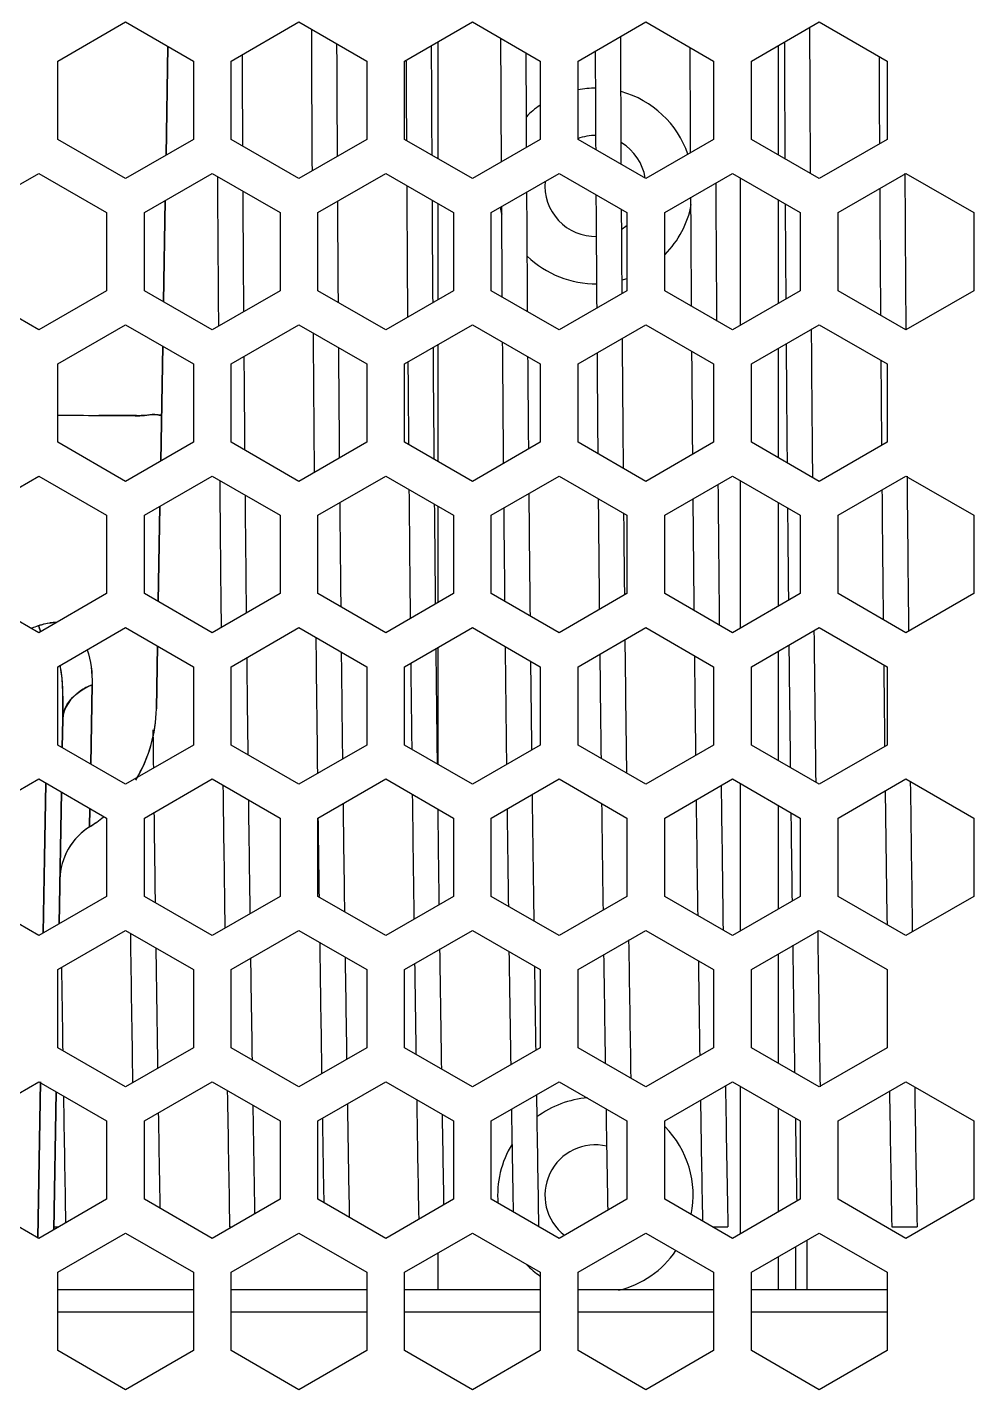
# Model space of a CAD drawing. Header units: millimetres. Extents: x 10297564 to 11610295, y -9287743 to -8409454.
# Drawn here: x 10498414 to 10499016, y -9079286 to -9078420 of the extents above; entities that cross this region are included whole.
import ezdxf

# ---------------------------------------------------------------- set-up
doc = ezdxf.new("R2010")
doc.units = ezdxf.units.MM
doc.header["$LTSCALE"] = 100
doc.layers.add('-0', color=7, linetype='Continuous')

# ---------------------------------------------------------------- blocks, each defined once
blk = doc.blocks.new('인버터 외형도')
at = {"layer": '-0', "linetype": 'Continuous'}
for p, q in [((96969.52, 52312.45), (97001.88, 52331.13)), ((97001.88, 52331.13), (97034.23, 52312.45)), ((97052.29, 52312.45), (97084.64, 52331.13)), ((97084.64, 52331.13), (97117, 52312.45)), ((97135.06, 52312.45), (97167.41, 52331.13)), ((97167.41, 52331.13), (97199.77, 52312.45)), ((97217.83, 52312.45), (97250.18, 52331.13)), ((97250.18, 52331.13), (97282.54, 52312.45)), ((97300.6, 52312.45), (97332.95, 52331.13)), ((97332.95, 52331.13), (97365.31, 52312.45)), ((97022.1, 52319.45), (97021.19, 52267.56)), ((97021.19, 52267.56), (97022.1, 52319.45)), ((97150.86, 52321.57), (97150.86, 52265.96)), ((97313.31, 52319.79), (97313.31, 52267.74)), ((96969.52, 52275.08), (96969.52, 52312.45)), ((97034.23, 52312.45), (97034.23, 52275.08)), ((97052.29, 52275.08), (97052.29, 52312.45)), ((97117, 52312.45), (97117, 52275.08)), ((97135.06, 52275.08), (97135.06, 52312.45)), ((97199.77, 52312.45), (97199.77, 52275.08)), ((97217.83, 52275.08), (97217.83, 52312.45)), ((97282.54, 52312.45), (97282.54, 52275.08)), ((97300.6, 52275.08), (97300.6, 52312.45)), ((97365.31, 52312.45), (97365.31, 52275.08)), ((97001.88, 52256.4), (96969.52, 52275.08)), ((97034.23, 52275.08), (97001.88, 52256.4)), ((97084.64, 52256.4), (97052.29, 52275.08)), ((97117, 52275.08), (97084.64, 52256.4)), ((97167.41, 52256.4), (97135.06, 52275.08)), ((97199.77, 52275.08), (97167.41, 52256.4)), ((97250.18, 52256.4), (97217.83, 52275.08)), ((97282.54, 52275.08), (97250.18, 52256.4)), ((97332.95, 52256.4), (97300.6, 52275.08)), ((97365.31, 52275.08), (97332.95, 52256.4)), ((96928.14, 52240.21), (96960.49, 52258.89)), ((96960.49, 52258.89), (96992.85, 52240.21)), ((97010.9, 52240.21), (97043.26, 52258.89)), ((97043.26, 52258.89), (97075.62, 52240.21)), ((97093.67, 52240.21), (97126.03, 52258.89)), ((97126.03, 52258.89), (97158.38, 52240.21)), ((97176.44, 52240.21), (97208.8, 52258.89)), ((97208.8, 52258.89), (97241.15, 52240.21)), ((97259.21, 52240.21), (97291.57, 52258.89)), ((97291.57, 52258.89), (97323.92, 52240.21)), ((97341.98, 52240.21), (97374.34, 52258.89)), ((97374.34, 52258.89), (97406.69, 52240.21)), ((97295.22, 52256.78), (97295.22, 52186.28)), ((97020.81, 52245.93), (97019.97, 52197.61)), ((97019.97, 52197.61), (97020.81, 52245.93)), ((97313.31, 52246.34), (97313.31, 52196.72)), ((96992.85, 52240.21), (96992.85, 52202.85)), ((97010.9, 52202.85), (97010.9, 52240.21)), ((97075.62, 52240.21), (97075.62, 52202.85)), ((97093.67, 52202.85), (97093.67, 52240.21)), ((97150.86, 52244.55), (97150.86, 52198.51)), ((97158.38, 52240.21), (97158.38, 52202.85)), ((97176.44, 52202.85), (97176.44, 52240.21)), ((97241.15, 52240.21), (97241.15, 52202.85)), ((97259.21, 52202.85), (97259.21, 52240.21)), ((97323.92, 52240.21), (97323.92, 52202.85)), ((97341.98, 52202.85), (97341.98, 52240.21)), ((97406.69, 52240.21), (97406.69, 52202.85)), ((96960.49, 52184.17), (96928.14, 52202.85)), ((96992.85, 52202.85), (96960.49, 52184.17)), ((97043.26, 52184.17), (97010.9, 52202.85)), ((97075.62, 52202.85), (97043.26, 52184.17)), ((97126.03, 52184.17), (97093.67, 52202.85)), ((97158.38, 52202.85), (97126.03, 52184.17)), ((97208.8, 52184.17), (97176.44, 52202.85)), ((97241.15, 52202.85), (97208.8, 52184.17)), ((97291.57, 52184.17), (97259.21, 52202.85)), ((97323.92, 52202.85), (97291.57, 52184.17)), ((97374.34, 52184.17), (97341.98, 52202.85)), ((97406.69, 52202.85), (97374.34, 52184.17)), ((96969.52, 52167.98), (97001.88, 52186.66)), ((97001.88, 52186.66), (97034.23, 52167.98)), ((97052.29, 52167.98), (97084.64, 52186.66)), ((97084.64, 52186.66), (97117, 52167.98)), ((97135.06, 52167.98), (97167.41, 52186.66)), ((97167.41, 52186.66), (97199.77, 52167.98)), ((97217.83, 52167.98), (97250.18, 52186.66)), ((97250.18, 52186.66), (97282.54, 52167.98)), ((97300.6, 52167.98), (97332.95, 52186.66)), ((97332.95, 52186.66), (97365.31, 52167.98)), ((97019.6, 52176.42), (97018.64, 52121.62)), ((97018.64, 52121.62), (97019.6, 52176.42)), ((97150.86, 52177.1), (97150.86, 52121.49)), ((97313.31, 52175.32), (97313.31, 52123.27)), ((96969.52, 52130.61), (96969.52, 52167.98)), ((97034.23, 52167.98), (97034.23, 52130.61)), ((97052.29, 52130.61), (97052.29, 52167.98)), ((97117, 52167.98), (97117, 52130.61)), ((97135.06, 52130.61), (97135.06, 52167.98)), ((97199.77, 52167.98), (97199.77, 52130.61)), ((97217.83, 52130.61), (97217.83, 52167.98)), ((97282.54, 52167.98), (97282.54, 52130.61)), ((97300.6, 52130.61), (97300.6, 52167.98)), ((97365.31, 52167.98), (97365.31, 52130.61)), ((96989.06, 52143.39), (96990.42, 52143.39)), ((96991.94, 52143.38), (96989.19, 52143.39)), ((97001.88, 52111.93), (96969.52, 52130.61)), ((97034.23, 52130.61), (97001.88, 52111.93)), ((97084.64, 52111.93), (97052.29, 52130.61)), ((97117, 52130.61), (97084.64, 52111.93)), ((97167.41, 52111.93), (97135.06, 52130.61)), ((97199.77, 52130.61), (97167.41, 52111.93)), ((97250.18, 52111.93), (97217.83, 52130.61)), ((97282.54, 52130.61), (97250.18, 52111.93)), ((97332.95, 52111.93), (97300.6, 52130.61)), ((97365.31, 52130.61), (97332.95, 52111.93)), ((96928.14, 52095.74), (96960.49, 52114.42)), ((96960.49, 52114.42), (96992.85, 52095.74)), ((97010.9, 52095.74), (97043.26, 52114.42)), ((97043.26, 52114.42), (97075.62, 52095.74)), ((97093.67, 52095.74), (97126.03, 52114.42)), ((97126.03, 52114.42), (97158.38, 52095.74)), ((97176.44, 52095.74), (97208.8, 52114.42)), ((97208.8, 52114.42), (97241.15, 52095.74)), ((97259.21, 52095.74), (97291.57, 52114.42)), ((97291.57, 52114.42), (97323.92, 52095.74)), ((97295.22, 52112.31), (97295.22, 52041.81)), ((97341.98, 52095.74), (97374.34, 52114.42)), ((97374.34, 52114.42), (97406.69, 52095.74)), ((97018.27, 52099.99), (97017.47, 52054.59)), ((97017.47, 52054.59), (97018.27, 52099.99)), ((97150.86, 52100.08), (97150.86, 52054.03)), ((97313.31, 52101.87), (97313.31, 52052.25)), ((96992.85, 52095.74), (96992.85, 52058.38)), ((97010.9, 52058.38), (97010.9, 52095.74)), ((97075.62, 52095.74), (97075.62, 52058.38)), ((97093.67, 52058.38), (97093.67, 52095.74)), ((97158.38, 52095.74), (97158.38, 52058.38)), ((97176.44, 52058.38), (97176.44, 52095.74)), ((97241.15, 52095.74), (97241.15, 52058.38)), ((97259.21, 52058.38), (97259.21, 52095.74)), ((97323.92, 52095.74), (97323.92, 52058.38)), ((97341.98, 52058.38), (97341.98, 52095.74)), ((97406.69, 52095.74), (97406.69, 52058.38)), ((96960.49, 52039.7), (96928.14, 52058.38)), ((96992.85, 52058.38), (96960.49, 52039.7)), ((97043.26, 52039.7), (97010.9, 52058.38)), ((97075.62, 52058.38), (97043.26, 52039.7)), ((97126.03, 52039.7), (97093.67, 52058.38)), ((97158.38, 52058.38), (97126.03, 52039.7)), ((97208.8, 52039.7), (97176.44, 52058.38)), ((97241.15, 52058.38), (97208.8, 52039.7)), ((97291.57, 52039.7), (97259.21, 52058.38)), ((97323.92, 52058.38), (97291.57, 52039.7)), ((97374.34, 52039.7), (97341.98, 52058.38)), ((97406.69, 52058.38), (97374.34, 52039.7)), ((96960.37, 52043.11), (96961.34, 52040.23)), ((96969.52, 52023.5), (97001.88, 52042.19)), ((97001.88, 52042.19), (97034.23, 52023.5)), ((97052.29, 52023.5), (97084.64, 52042.19)), ((97084.64, 52042.19), (97117, 52023.5)), ((97135.06, 52023.5), (97167.41, 52042.19)), ((97167.41, 52042.19), (97199.77, 52023.5)), ((97217.83, 52023.5), (97250.18, 52042.19)), ((97250.18, 52042.19), (97282.54, 52023.5)), ((97300.6, 52023.5), (97332.95, 52042.19)), ((97332.95, 52042.19), (97365.31, 52023.5)), ((97017.1, 52033.39), (97016.58, 52003.38)), ((97016.58, 52003.38), (97017.1, 52033.39)), ((97150.86, 52032.63), (97150.86, 51977.02)), ((97313.31, 52030.85), (97313.31, 51978.8)), ((96969.52, 51986.14), (96969.52, 52023.5)), ((97034.23, 52023.5), (97034.23, 51986.14)), ((97052.29, 51986.14), (97052.29, 52023.5)), ((97117, 52023.5), (97117, 51986.14)), ((97135.06, 51986.14), (97135.06, 52023.5)), ((97199.77, 52023.5), (97199.77, 51986.14)), ((97217.83, 51986.14), (97217.83, 52023.5)), ((97282.54, 52023.5), (97282.54, 51986.14)), ((97300.6, 51986.14), (97300.6, 52023.5)), ((97365.31, 52023.5), (97365.31, 51986.14)), ((96985.24, 51977.07), (96985.9, 52014.89)), ((96985.9, 52014.89), (96985.25, 51977.06)), ((96971.89, 51998.45), (96971.66, 51984.91)), ((96971.66, 51984.91), (96971.89, 51998.45)), ((97001.88, 51967.46), (96969.52, 51986.14)), ((97034.23, 51986.14), (97001.88, 51967.46)), ((97084.64, 51967.46), (97052.29, 51986.14)), ((97117, 51986.14), (97084.64, 51967.46)), ((97167.41, 51967.46), (97135.06, 51986.14)), ((97199.77, 51986.14), (97167.41, 51967.46)), ((97250.18, 51967.46), (97217.83, 51986.14)), ((97282.54, 51986.14), (97250.18, 51967.46)), ((97332.95, 51967.46), (97300.6, 51986.14)), ((97365.31, 51986.14), (97332.95, 51967.46)), ((96928.14, 51951.27), (96960.49, 51969.95)), ((96960.49, 51969.95), (96992.85, 51951.27)), ((96962.59, 51896.44), (96963.84, 51968.01)), ((96963.85, 51968.01), (96962.6, 51896.45)), ((97010.9, 51951.27), (97043.26, 51969.95)), ((97043.26, 51969.95), (97075.62, 51951.27)), ((97093.67, 51951.27), (97126.03, 51969.95)), ((97126.03, 51969.95), (97158.38, 51951.27)), ((97176.44, 51951.27), (97208.8, 51969.95)), ((97208.8, 51969.95), (97241.15, 51951.27)), ((97259.21, 51951.27), (97291.57, 51969.95)), ((97291.57, 51969.95), (97323.92, 51951.27)), ((97295.22, 51967.84), (97295.22, 51897.34)), ((97341.98, 51951.27), (97374.34, 51969.95)), ((97374.34, 51969.95), (97406.69, 51951.27)), ((96971.29, 51963.72), (96970.19, 51900.83)), ((96970.19, 51900.83), (96971.29, 51963.72)), ((96984.72, 51947.11), (96984.87, 51955.87)), ((96984.88, 51955.87), (96984.72, 51947.11)), ((97313.31, 51957.4), (97313.31, 51907.78)), ((96992.85, 51951.27), (96992.85, 51913.91)), ((97010.9, 51913.91), (97010.9, 51951.27)), ((97075.62, 51951.27), (97075.62, 51913.91)), ((97093.67, 51913.91), (97093.67, 51951.27)), ((97158.38, 51951.27), (97158.38, 51913.91)), ((97176.44, 51913.91), (97176.44, 51951.27)), ((97241.15, 51951.27), (97241.15, 51913.91)), ((97259.21, 51913.91), (97259.21, 51951.27)), ((97323.92, 51951.27), (97323.92, 51913.91)), ((97341.98, 51913.91), (97341.98, 51951.27)), ((97406.69, 51951.27), (97406.69, 51913.91)), ((96960.49, 51895.23), (96928.14, 51913.91)), ((96992.85, 51913.91), (96960.49, 51895.23)), ((97043.26, 51895.23), (97010.9, 51913.91)), ((97075.62, 51913.91), (97043.26, 51895.23)), ((97126.03, 51895.23), (97093.67, 51913.91)), ((97158.38, 51913.91), (97126.03, 51895.23)), ((97208.8, 51895.23), (97176.44, 51913.91)), ((97241.15, 51913.91), (97208.8, 51895.23)), ((97291.57, 51895.23), (97259.21, 51913.91)), ((97323.92, 51913.91), (97291.57, 51895.23)), ((97374.34, 51895.23), (97341.98, 51913.91)), ((97406.69, 51913.91), (97374.34, 51895.23)), ((96969.52, 51879.03), (97001.88, 51897.71)), ((97001.88, 51897.71), (97034.23, 51879.03)), ((97052.29, 51879.03), (97084.64, 51897.71)), ((97084.64, 51897.71), (97117, 51879.03)), ((97135.06, 51879.03), (97167.41, 51897.71)), ((97167.41, 51897.71), (97199.77, 51879.03)), ((97217.83, 51879.03), (97250.18, 51897.71)), ((97250.18, 51897.71), (97282.54, 51879.03)), ((97300.6, 51879.03), (97332.95, 51897.71)), ((97332.95, 51897.71), (97365.31, 51879.03)), ((97313.31, 51886.38), (97313.31, 51834.33)), ((96969.52, 51841.67), (96969.52, 51879.03)), ((97034.23, 51879.03), (97034.23, 51841.67)), ((97052.29, 51841.67), (97052.29, 51879.03)), ((97117, 51879.03), (97117, 51841.67)), ((97135.06, 51841.67), (97135.06, 51879.03)), ((97199.77, 51879.03), (97199.77, 51841.67)), ((97217.83, 51841.67), (97217.83, 51879.03)), ((97282.54, 51879.03), (97282.54, 51841.67)), ((97300.6, 51841.67), (97300.6, 51879.03)), ((97365.31, 51879.03), (97365.31, 51841.67)), ((97001.88, 51822.99), (96969.52, 51841.67)), ((97034.23, 51841.67), (97001.88, 51822.99)), ((97084.64, 51822.99), (97052.29, 51841.67)), ((97117, 51841.67), (97084.64, 51822.99)), ((97167.41, 51822.99), (97135.06, 51841.67)), ((97199.77, 51841.67), (97167.41, 51822.99)), ((97250.18, 51822.99), (97217.83, 51841.67)), ((97282.54, 51841.67), (97250.18, 51822.99)), ((97332.95, 51822.99), (97300.6, 51841.67)), ((97365.31, 51841.67), (97332.95, 51822.99)), ((96928.14, 51806.8), (96960.49, 51825.48)), ((96960.05, 51750.77), (96961.36, 51825.46)), ((96961.36, 51825.46), (96960.06, 51750.77)), ((96960.49, 51825.48), (96992.85, 51806.8)), ((97010.9, 51806.8), (97043.26, 51825.48)), ((97043.26, 51825.48), (97075.62, 51806.8)), ((97093.67, 51806.8), (97126.03, 51825.48)), ((97126.03, 51825.48), (97158.38, 51806.8)), ((97176.44, 51806.8), (97208.8, 51825.48)), ((97208.8, 51825.48), (97241.15, 51806.8)), ((97259.21, 51806.8), (97291.57, 51825.48)), ((97291.57, 51825.48), (97323.92, 51806.8)), ((97295.22, 51823.37), (97295.22, 51752.87)), ((97341.98, 51806.8), (97374.34, 51825.48)), ((97374.34, 51825.48), (97406.69, 51806.8)), ((96968.79, 51820.69), (96967.64, 51754.89)), ((96967.64, 51754.89), (96968.79, 51820.69)), ((97313.31, 51812.92), (97313.31, 51763.31)), ((96992.85, 51806.8), (96992.85, 51769.44)), ((97010.9, 51769.44), (97010.9, 51806.8)), ((97075.62, 51806.8), (97075.62, 51769.44)), ((97093.67, 51769.44), (97093.67, 51806.8)), ((97158.38, 51806.8), (97158.38, 51769.44)), ((97176.44, 51769.44), (97176.44, 51806.8)), ((97241.15, 51806.8), (97241.15, 51769.44)), ((97259.21, 51769.44), (97259.21, 51806.8)), ((97323.92, 51806.8), (97323.92, 51769.44)), ((97341.98, 51769.44), (97341.98, 51806.8)), ((97406.69, 51806.8), (97406.69, 51769.44)), ((96960.49, 51750.76), (96928.14, 51769.44)), ((96992.85, 51769.44), (96960.49, 51750.76)), ((97043.26, 51750.76), (97010.9, 51769.44)), ((97075.62, 51769.44), (97043.26, 51750.76)), ((97126.03, 51750.76), (97093.67, 51769.44)), ((97158.38, 51769.44), (97126.03, 51750.76)), ((97208.8, 51750.76), (97176.44, 51769.44)), ((97241.15, 51769.44), (97208.8, 51750.76)), ((97291.57, 51750.76), (97259.21, 51769.44)), ((97323.92, 51769.44), (97291.57, 51750.76)), ((97374.34, 51750.76), (97341.98, 51769.44)), ((97406.69, 51769.44), (97374.34, 51750.76)), ((96967.67, 51756.25), (96970.01, 51756.25)), ((96969.52, 51734.56), (97001.88, 51753.24)), ((97001.88, 51753.24), (97034.23, 51734.56)), ((97051.54, 51756.25), (97052.78, 51756.25)), ((97052.29, 51734.56), (97084.64, 51753.24)), ((97084.64, 51753.24), (97117, 51734.56)), ((97135.06, 51734.56), (97167.41, 51753.24)), ((97167.41, 51753.24), (97199.77, 51734.56)), ((97217.83, 51734.56), (97250.18, 51753.24)), ((97250.18, 51753.24), (97282.54, 51734.56)), ((97282.05, 51756.25), (97289.32, 51756.25)), ((97300.6, 51734.56), (97332.95, 51753.24)), ((97332.95, 51753.24), (97365.31, 51734.56)), ((97367.57, 51756.25), (97379.61, 51756.25)), ((97321.68, 51746.73), (97321.68, 51726.16)), ((97327, 51749.81), (97327, 51726.16)), ((97150.86, 51743.69), (97150.86, 51726.16)), ((97313.31, 51741.91), (97313.31, 51726.16)), ((96969.52, 51697.2), (96969.52, 51734.56)), ((97034.23, 51734.56), (97034.23, 51697.2)), ((97052.29, 51697.2), (97052.29, 51734.56)), ((97117, 51734.56), (97117, 51697.2)), ((97135.06, 51697.2), (97135.06, 51734.56)), ((97199.77, 51734.56), (97199.77, 51697.2)), ((97217.83, 51697.2), (97217.83, 51734.56)), ((97282.54, 51734.56), (97282.54, 51697.2)), ((97300.6, 51697.2), (97300.6, 51734.56)), ((97365.31, 51734.56), (97365.31, 51697.2)), ((97034.23, 51726.16), (96969.52, 51726.16)), ((97117, 51726.16), (97052.29, 51726.16)), ((97199.77, 51726.16), (97135.06, 51726.16)), ((97282.54, 51726.16), (97217.83, 51726.16)), ((97365.31, 51726.16), (97300.6, 51726.16)), ((97034.23, 51715.58), (96969.52, 51715.58)), ((97117, 51715.58), (97052.29, 51715.58)), ((97199.77, 51715.58), (97135.06, 51715.58)), ((97282.54, 51715.58), (97217.83, 51715.58)), ((97365.31, 51715.58), (97300.6, 51715.58)), ((97001.88, 51678.52), (96969.52, 51697.2)), ((97034.23, 51697.2), (97001.88, 51678.52)), ((97084.64, 51678.52), (97052.29, 51697.2)), ((97117, 51697.2), (97084.64, 51678.52)), ((97167.41, 51678.52), (97135.06, 51697.2)), ((97199.77, 51697.2), (97167.41, 51678.52)), ((97250.18, 51678.52), (97217.83, 51697.2)), ((97282.54, 51697.2), (97250.18, 51678.52)), ((97332.95, 51678.52), (97300.6, 51697.2)), ((97365.31, 51697.2), (97332.95, 51678.52))]:
    blk.add_line(p, q, dxfattribs=at)
for centre, radius, start, end in [((139227.4, 52494.53), 42137.18, 180.226944, 180.318686), ((139362.84, 52494.53), 42125.14, 180.23165, 180.314787), ((139453.13, 52494.53), 42125.14, 180.225763, 180.320719), ((139227.4, 52494.53), 42125.14, 180.236498, 180.309358), ((139272.55, 52494.53), 42125.14, 180.237537, 180.308856), ((139317.69, 52494.53), 42137.18, 180.232873, 180.312801), ((139407.99, 52494.53), 42137.18, 180.238802, 180.306916), ((139453.13, 52494.53), 42137.18, 180.235115, 180.31114), ((139182.25, 52494.53), 42125.14, 180.243424, 180.302925), ((139272.55, 52494.53), 42137.18, 180.247577, 180.299281), ((139317.69, 52494.53), 42125.14, 180.242429, 180.303471), ((139362.84, 52494.53), 42137.18, 180.241, 180.30521), ((139498.28, 52494.53), 42137.18, 180.244731, 180.30103), ((97226.11, 52252.87), 46.65, 89.72367, 100.22291), ((97226.11, 52252.87), 46.65, 18.88582, 74.68425), ((97226.11, 52252.87), 46.65, 124.51711, 134.88159), ((97226.11, 52252.87), 24.08, 89.11509, 110.48668), ((97226.11, 52252.87), 24.08, 9.01637, 58.84154), ((139498.28, 52494.53), 42125.14, 180.320501, 180.422131), ((139182.25, 52494.53), 42137.18, 180.32257, 180.419489), ((139272.55, 52494.53), 42137.18, 180.328499, 180.413603), ((97226.11, 52252.87), 24.08, 174.61653, 271.62129), ((139407.99, 52494.53), 42125.14, 180.326594, 180.416372), ((139182.25, 52494.53), 42125.14, 180.332152, 180.410189), ((139272.55, 52494.53), 42125.14, 180.338083, 180.404302), ((139317.69, 52494.53), 42125.14, 180.332481, 180.410441), ((139362.84, 52494.53), 42137.18, 180.334428, 180.407718), ((139407.99, 52494.53), 42137.18, 180.335917, 180.406766), ((139498.28, 52494.53), 42137.18, 180.330032, 180.412696), ((139227.4, 52494.53), 42125.14, 180.338368, 180.40451), ((97226.11, 52252.87), 46.65, 192.65558, 196.69357), ((139317.69, 52494.53), 42137.18, 180.341802, 180.400837), ((139362.84, 52494.53), 42125.14, 180.344014, 180.398415), ((97226.11, 52252.87), 46.65, 315.42795, 348.99156), ((139453.13, 52494.53), 42137.18, 180.340358, 180.401833), ((97226.11, 52252.87), 24.08, 301.93682, 308.86904), ((97226.11, 52252.87), 46.65, 225.86399, 271.01605), ((97226.11, 52252.87), 46.65, 286.05257, 288.84946), ((139227.4, 52494.53), 42137.18, 180.424126, 180.514405), ((139453.13, 52494.53), 42125.14, 180.421538, 180.517957), ((139227.4, 52494.53), 42125.14, 180.433737, 180.505133), ((139272.55, 52494.53), 42125.14, 180.433312, 180.506095), ((139317.69, 52494.53), 42137.18, 180.430055, 180.50852), ((139362.84, 52494.53), 42125.14, 180.427425, 180.512026), ((139453.13, 52494.53), 42137.18, 180.430834, 180.508322), ((139182.25, 52494.53), 42125.14, 180.439199, 180.500164), ((139272.55, 52494.53), 42137.18, 180.442605, 180.496463), ((139317.69, 52494.53), 42125.14, 180.439668, 180.499246), ((139362.84, 52494.53), 42137.18, 180.436719, 180.502393), ((139407.99, 52494.53), 42137.18, 180.435984, 180.502635), ((139498.28, 52494.53), 42137.18, 180.441914, 180.49675), ((97006.06, 54985.82), 2842.48, 269.26538, 269.65742), ((97005.99, 54979.68), 2836.34, 269.26562, 269.66049), ((139182.25, 52494.53), 42137.18, 180.519752, 180.615065), ((139407.99, 52494.53), 42125.14, 180.522368, 180.613752), ((139498.28, 52494.53), 42125.14, 180.516997, 180.617585), ((139182.25, 52494.53), 42125.14, 180.52939, 180.60586), ((139272.55, 52494.53), 42137.18, 180.525681, 180.609204), ((139317.69, 52494.53), 42125.14, 180.528255, 180.607795), ((139362.84, 52494.53), 42137.18, 180.53161, 180.603343), ((139407.99, 52494.53), 42137.18, 180.531636, 180.604048), ((139498.28, 52494.53), 42137.18, 180.52575, 180.610003), ((139227.4, 52494.53), 42125.14, 180.534142, 180.601838), ((139272.55, 52494.53), 42125.14, 180.535321, 180.599997), ((139317.69, 52494.53), 42137.18, 180.537521, 180.598093), ((139362.84, 52494.53), 42125.14, 180.541252, 180.594135), ((139453.13, 52494.53), 42137.18, 180.53754, 180.597482), ((96967.96, 52026.94), 17.62, 87.65116, 96.74615), ((96967.86, 52027.2), 17.35, 87.63696, 91.9344), ((96949.44, 52070.1), 29.11, 284.35377, 290.14834), ((96949.52, 52069.86), 28.86, 284.31946, 290.16011), ((96948.64, 52072.37), 31.51, 290.09703, 291.85067), ((96949.01, 52071.3), 30.4, 290.12881, 291.94923), ((95581.34, 51573.05), 1456.95, 18.70285, 18.82218), ((139453.13, 52494.53), 42125.14, 180.617161, 180.71578), ((139227.4, 52494.53), 42137.18, 180.621483, 180.709586), ((139272.55, 52494.53), 42125.14, 180.628886, 180.703866), ((139317.69, 52494.53), 42137.18, 180.627438, 180.703725), ((139362.84, 52494.53), 42125.14, 180.623023, 180.709823), ((139453.13, 52494.53), 42137.18, 180.626362, 180.706046), ((139182.25, 52494.53), 42125.14, 180.634748, 180.697909), ((139227.4, 52494.53), 42125.14, 180.631192, 180.700408), ((139272.55, 52494.53), 42137.18, 180.638084, 180.694136), ((139317.69, 52494.53), 42125.14, 180.637149, 180.694546), ((139362.84, 52494.53), 42137.18, 180.632223, 180.700091), ((139407.99, 52494.53), 42137.18, 180.633393, 180.697864), ((139498.28, 52494.53), 42137.18, 180.639348, 180.692004), ((96948.87, 52004.56), 67.72, 328.68651, 358.99966), ((96948.87, 52004.56), 67.72, 329.86487, 359), ((139137.1, 52494.53), 42125.14, 180.681612, 180.706271), ((139182.25, 52494.53), 42137.18, 180.717526, 180.809969), ((139407.99, 52494.53), 42125.14, 180.717572, 180.811851), ((139498.28, 52494.53), 42125.14, 180.715349, 180.812544), ((139272.55, 52494.53), 42137.18, 180.723481, 180.804108), ((139317.69, 52494.53), 42125.14, 180.723434, 180.805894), ((139407.99, 52494.53), 42137.18, 180.726745, 180.80209), ((139498.28, 52494.53), 42137.18, 180.720884, 180.808045), ((139137.1, 52494.53), 42125.14, 180.735159, 180.79398), ((139182.25, 52494.53), 42125.14, 180.727263, 180.800819), ((139227.4, 52494.53), 42125.14, 180.729297, 180.799937), ((139272.55, 52494.53), 42125.14, 180.73322, 180.794957), ((139317.69, 52494.53), 42137.18, 180.732606, 180.796135), ((139362.84, 52494.53), 42137.18, 180.729436, 180.798247), ((139453.13, 52494.53), 42137.18, 180.735392, 180.792386), ((97000.66, 51921.58), 30.1, 121.96515, 179.00056), ((97000.66, 51921.58), 30.1, 121.96514, 159.98836), ((96948.87, 52004.56), 67.72, 301.96501, 308.94253), ((96948.87, 52004.56), 67.72, 301.96501, 308.83506), ((139227.4, 52494.53), 42137.18, 180.738708, 180.789504), ((139137.1, 52494.53), 42137.18, 180.81357, 180.910352), ((139453.13, 52494.53), 42125.14, 180.811782, 180.913404), ((139137.1, 52494.53), 42125.14, 180.823334, 180.901231), ((139227.4, 52494.53), 42137.18, 180.819525, 180.904491), ((139272.55, 52494.53), 42125.14, 180.823846, 180.901966), ((139362.84, 52494.53), 42125.14, 180.817983, 180.907923), ((139453.13, 52494.53), 42137.18, 180.821267, 180.90409), ((139182.25, 52494.53), 42125.14, 180.829708, 180.896009), ((139227.4, 52494.53), 42125.14, 180.829291, 180.895369), ((139272.55, 52494.53), 42137.18, 180.832988, 180.892179), ((139317.69, 52494.53), 42137.18, 180.82548, 180.89863), ((139362.84, 52494.53), 42137.18, 180.827128, 180.898134), ((139407.99, 52494.53), 42137.18, 180.831435, 180.89277), ((139091.96, 52494.53), 42125.14, 180.835571, 180.890052), ((139317.69, 52494.53), 42125.14, 180.835248, 180.889506), ((139407.99, 52494.53), 42125.14, 180.912532, 181.004199), ((139091.96, 52494.53), 42125.14, 180.919406, 181.001644), ((139182.25, 52494.53), 42137.18, 180.915569, 181.003912), ((139272.55, 52494.53), 42137.18, 180.921525, 180.999015), ((139317.69, 52494.53), 42125.14, 180.918395, 181.004199), ((97226.11, 51771.3), 46.65, 94.58003, 126.72842), ((139498.28, 52494.53), 42137.18, 180.915789, 181.003912), ((139498.28, 52494.53), 42125.14, 180.913449, 181.004199), ((139137.1, 52494.53), 42125.14, 180.93012, 180.992082), ((139182.25, 52494.53), 42125.14, 180.925363, 180.995781), ((139227.4, 52494.53), 42125.14, 180.924258, 180.998039), ((139317.69, 52494.53), 42137.18, 180.927511, 180.994179), ((139362.84, 52494.53), 42137.18, 180.92748, 180.993154), ((139407.99, 52494.53), 42137.18, 180.92165, 181.000135), ((139227.4, 52494.53), 42137.18, 180.933372, 180.988224), ((139272.55, 52494.53), 42125.14, 180.93132, 180.989919), ((97226.11, 51771.3), 46.65, 348.70974, 44.57205), ((139453.13, 52494.53), 42137.18, 180.933435, 180.987293), ((97226.11, 51771.3), 46.65, 148.4312, 184.7027), ((97226.11, 51771.3), 24.08, 76.74469, 232.43275), ((97226.11, 51771.3), 46.65, 283.77982, 325.55729), ((97226.11, 51771.3), 46.65, 225.44836, 235.48288)]:
    blk.add_arc(centre, radius, start, end, dxfattribs=at)
for points, knots in [([(96990.42, 52143.39), (96994.56, 52143.36), (97001.5, 52143.54), (97011.28, 52143), (97015.32, 52144.14), (97019.02, 52143.29), (97019.03, 52143.85)], [0, 0, 0, 0, 0.433858, 0.754197, 0.940872, 1, 1, 1, 1]), ([(97019.03, 52143.85), (97019.02, 52143.32), (97015.54, 52144.11), (97011.72, 52143.04), (97002.46, 52143.53), (96995.88, 52143.36), (96991.94, 52143.38)], [0, 0, 0, 0, 0.058958, 0.244746, 0.564417, 1, 1, 1, 1]), ([(96970.59, 52024.15), (96970.61, 52023.97), (96970.66, 52023.62), (96970.72, 52023.27), (96970.75, 52023.09)], [0, 0, 0, 0, 0.502062, 1, 1, 1, 1]), ([(96985.9, 52014.89), (96983.92, 52014.08), (96977.36, 52010.82), (96971.99, 52003.71), (96971.89, 51998.45)], [0, 0, 0, 0, 0.289775, 1, 1, 1, 1]), ([(96971.89, 51998.45), (96971.92, 52000.09), (96973.5, 52007.58), (96980.51, 52012.69), (96985.9, 52014.89)], [0, 0, 0, 0, 0.21925, 1, 1, 1, 1])]:
    blk.add_open_spline(points, degree=3, knots=knots, dxfattribs=at)
for points in [[(96960.37, 52043.11), (96962.58, 52043.92), (96964.93, 52044.46), (96967.28, 52044.54)], [(96960.37, 52043.12), (96962.16, 52043.71), (96964.01, 52044.22), (96965.89, 52044.44)], [(96983.52, 52031.57), (96985.43, 52026.29), (96986.02, 52020.51), (96985.9, 52014.9)], [(96983.53, 52031.56), (96985.46, 52026.3), (96986.05, 52020.51), (96985.9, 52014.89)], [(96971.89, 51998.45), (96972.04, 52007.03), (96972.31, 52015.74), (96970.63, 52024.16)], [(96970.75, 52023.09), (96971.03, 52021.42), (96971.3, 52019.74), (96971.42, 52018.05)], [(96971.42, 52018.05), (96971.89, 52011.53), (96972.01, 52004.99), (96971.89, 51998.45)]]:
    blk.add_open_spline(points, degree=3, dxfattribs=at)

msp = doc.modelspace()

# ---------------------------------------------------------------- block references
at = {"xscale": 1.333333333333333, "yscale": 1.333333333333333, "zscale": 1.333333333333333}
msp.add_blockref('인버터 외형도', (10369140.57, -9148190.99), dxfattribs=at)

doc.saveas('drawing.dxf')
